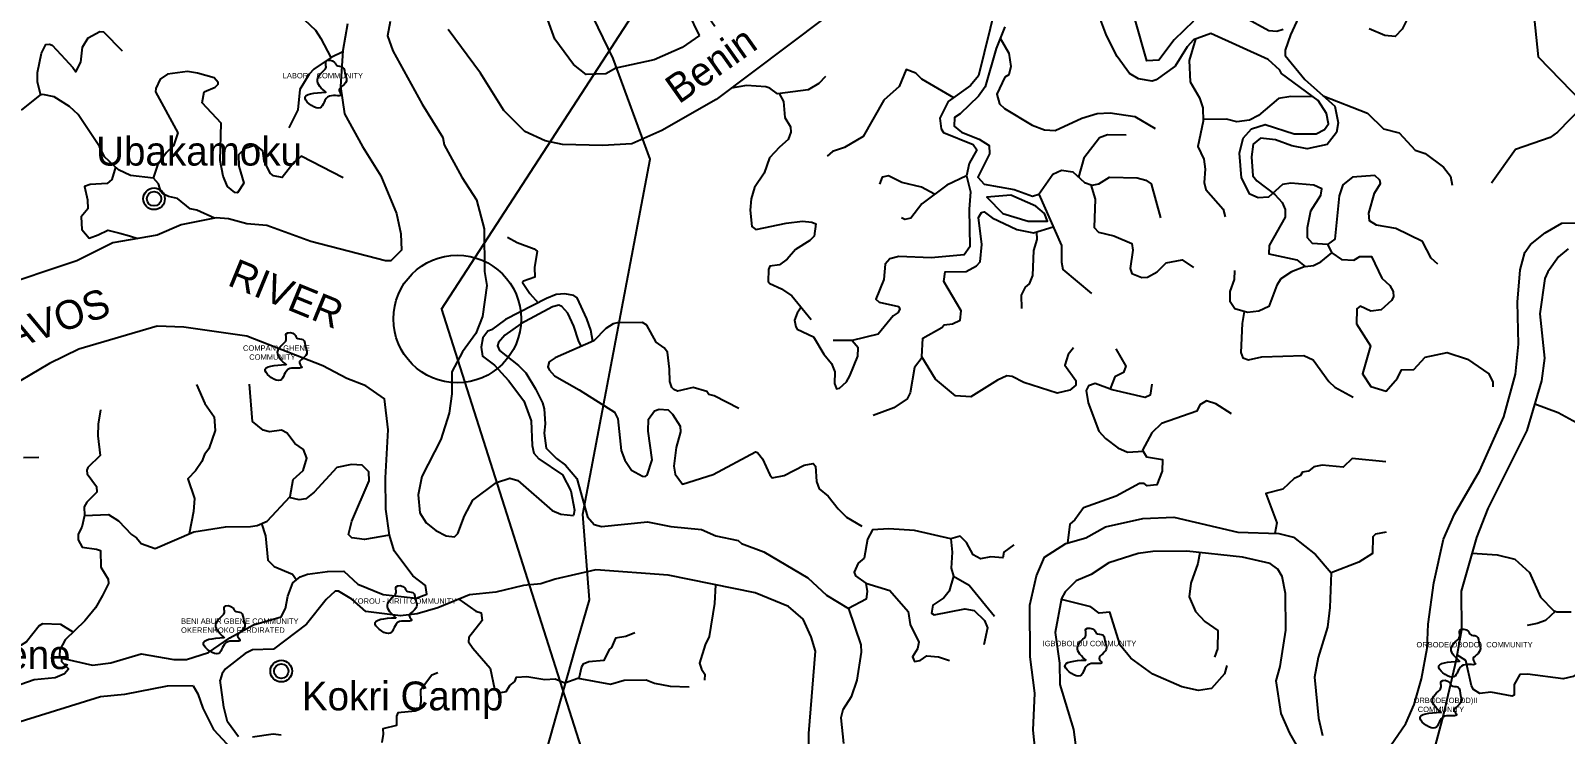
# Model space of a CAD drawing. Header units: metres. Extents: x 321186 to 621985, y 106829 to 204599.
# Drawn here: x 343347 to 353975, y 176173 to 181049 of the extents above; entities that cross this region are included whole.
import ezdxf
from ezdxf.enums import TextEntityAlignment as Align

# ---------------------------------------------------------------- set-up
doc = ezdxf.new("R2010")
doc.units = ezdxf.units.M
doc.header["$MEASUREMENT"] = 0
doc.layers.get('0').update_dxf_attribs({"linetype": 'CONTINUOUS'})
for name, color, linetype in [('11', 7, 'CONTINUOUS'), ('17', 7, 'CONTINUOUS'), ('18', 7, 'CONTINUOUS'), ('8', 7, 'CONTINUOUS'), ('RIG-LOC', 7, 'CONTINUOUS')]:
    doc.layers.add(name, color=color, linetype=linetype)
doc.styles.get("Standard").update_dxf_attribs({"font": 'txt', "height": 0.2})

# ---------------------------------------------------------------- blocks, each defined once
blk = doc.blocks.new('TOWN')
at = {"layer": '11', "color": 7, "linetype": 'Continuous'}
for radius in [75, 50]:
    blk.add_circle((0, 0), radius, dxfattribs=at)

msp = doc.modelspace()

# ---------------------------------------------------------------- linework, layer by layer
for points in [[(345396, 180618), (345332, 180710), (345360, 180757), (345392, 180797), (345392, 180837), (345452, 180829), (345464, 180809), (345507, 180797), (345527, 180737), (345535, 180710), (345507, 180666), (345483, 180634), (345499, 180606), (345416, 180595), (345351, 180513), (345247, 180578), (345388, 180622)], [(345121, 178731), (345057, 178822), (345085, 178870), (345117, 178909), (345117, 178949), (345177, 178941), (345188, 178921), (345232, 178909), (345252, 178850), (345260, 178822), (345232, 178778), (345208, 178747), (345224, 178719), (345141, 178707), (345076, 178626), (344971, 178691), (345113, 178735)], [(345881, 176977), (345818, 177069), (345846, 177116), (345878, 177156), (345878, 177196), (345937, 177188), (345949, 177168), (345993, 177156), (346013, 177097), (346021, 177069), (345993, 177025), (345969, 176993), (345985, 176966), (345901, 176954), (345837, 176873), (345732, 176937), (345874, 176981)], [(344692, 176839), (344629, 176930), (344656, 176977), (344688, 177017), (344688, 177057), (344748, 177049), (344760, 177029), (344803, 177017), (344823, 176958), (344831, 176930), (344803, 176886), (344780, 176854), (344795, 176827), (344712, 176815), (344648, 176734), (344543, 176798), (344684, 176843)], [(350659, 176684), (350596, 176775), (350623, 176822), (350655, 176862), (350655, 176902), (350715, 176894), (350727, 176874), (350771, 176862), (350790, 176803), (350798, 176775), (350771, 176731), (350747, 176699), (350763, 176672), (350679, 176660), (350615, 176579), (350510, 176643), (350651, 176688)], [(353248, 176676), (353185, 176767), (353213, 176814), (353244, 176854), (353244, 176894), (353304, 176886), (353316, 176866), (353360, 176854), (353380, 176795), (353387, 176767), (353360, 176723), (353336, 176691), (353352, 176664), (353268, 176652), (353204, 176571), (353099, 176635), (353240, 176679)], [(353119, 176322), (353055, 176413), (353083, 176461), (353115, 176501), (353115, 176540), (353174, 176532), (353186, 176512), (353230, 176501), (353250, 176441), (353258, 176413), (353230, 176370), (353206, 176338), (353222, 176310), (353139, 176298), (353074, 176217), (352969, 176282), (353111, 176326)]]:
    msp.add_spline(points, degree=3)
at = {"layer": '17', "color": 151, "linetype": 'Continuous'}
for points in [[(345837, 181113), (345818, 181013), (345855, 180908), (346057, 180540), (346200, 180309), (346211, 180257), (346332, 180033), (346434, 179876), (346487, 179676), (346490, 179380), (346507, 179283), (346476, 179068), (346430, 178951), (346337, 178824), (346264, 178684), (346264, 178532), (346246, 178399), (346188, 178217), (346055, 177960), (346031, 177832), (346041, 177707), (346085, 177639), (346153, 177586), (346224, 177549), (346282, 177542), (346305, 177565), (346351, 177688), (346409, 177795), (346572, 177917), (346665, 177949), (346721, 177933), (346958, 177725), (347019, 177699), (347106, 177689)], [(345837, 181113), (345818, 181013), (345855, 180908), (346057, 180540), (346200, 180309), (346211, 180257), (346332, 180033), (346434, 179876), (346487, 179676), (346490, 179380), (346507, 179283), (346476, 179068), (346430, 178951), (346337, 178824), (346264, 178684), (346264, 178532), (346246, 178399), (346188, 178217), (346055, 177960), (346031, 177832), (346041, 177707), (346085, 177639), (346153, 177586), (346224, 177549), (346282, 177542), (346305, 177565), (346351, 177688), (346409, 177795), (346572, 177917), (346665, 177949), (346721, 177933), (346958, 177725), (347019, 177699), (347106, 177689)], [(348840, 181134), (348095, 180572), (347717, 180357), (347511, 180265), (347306, 180253), (347029, 180261), (346909, 180285), (346768, 180349), (346623, 180496), (346461, 180755), (346238, 181058)], [(348840, 181134), (348095, 180572), (347717, 180357), (347511, 180265), (347306, 180253), (347029, 180261), (346909, 180285), (346768, 180349), (346623, 180496), (346461, 180755), (346238, 181058)], [(347979, 181015), (347858, 180932), (347664, 180846), (347399, 180789), (347331, 180749), (347194, 180744), (347107, 180814), (346977, 180991), (346918, 181150)], [(347979, 181015), (347858, 180932), (347664, 180846), (347399, 180789), (347331, 180749), (347194, 180744), (347107, 180814), (346977, 180991), (346918, 181150)], [(345540, 181097), (345509, 180912), (345493, 180662), (345521, 180473), (345644, 180246), (345772, 180042), (345881, 179783), (345910, 179642), (345916, 179527), (345842, 179454), (345803, 179453), (345286, 179588), (344982, 179698), (344843, 179710), (344716, 179744), (344631, 179752), (344390, 179703), (344222, 179632), (343916, 179579), (343666, 179455), (343084, 179261)], [(345540, 181097), (345509, 180912), (345493, 180662), (345521, 180473), (345644, 180246), (345772, 180042), (345881, 179783), (345910, 179642), (345916, 179527), (345842, 179454), (345803, 179453), (345286, 179588), (344982, 179698), (344843, 179710), (344716, 179744), (344631, 179752), (344390, 179703), (344222, 179632), (343916, 179579), (343666, 179455), (343084, 179261)], [(352765, 176094), (352870, 176248), (352929, 176379), (352980, 176557), (353018, 176770), (353026, 176936), (353065, 177223), (353132, 177526), (353208, 177699), (353383, 178001), (353549, 178372), (353631, 178668), (353651, 178877), (353645, 179167), (353663, 179392), (353695, 179511), (353735, 179568), (353835, 179648), (353950, 179715), (354225, 179720)], [(352765, 176094), (352870, 176248), (352929, 176379), (352980, 176557), (353018, 176770), (353026, 176936), (353065, 177223), (353132, 177526), (353208, 177699), (353383, 178001), (353549, 178372), (353631, 178668), (353651, 178877), (353645, 179167), (353663, 179392), (353695, 179511), (353735, 179568), (353835, 179648), (353950, 179715), (354225, 179720)], [(353994, 179536), (353929, 179482), (353853, 179378), (353834, 179331), (353799, 179087), (353830, 178780), (353810, 178622), (353709, 178279), (353439, 177737), (353360, 177536), (353253, 177164), (353256, 176898), (353216, 176680), (353132, 176312), (353063, 176051)], [(353994, 179536), (353929, 179482), (353853, 179378), (353834, 179331), (353799, 179087), (353830, 178780), (353810, 178622), (353709, 178279), (353439, 177737), (353360, 177536), (353253, 177164), (353256, 176898), (353216, 176680), (353132, 176312), (353063, 176051)], [(343091, 176457), (343371, 176552), (343516, 176566), (343582, 176594), (343609, 176628), (343562, 176676), (343562, 176701), (343774, 176653), (343902, 176668), (344111, 176730), (344338, 176691), (344426, 176691), (344579, 176741), (344725, 176842), (344891, 176932), (345082, 176988), (345112, 177044), (345128, 177130), (345163, 177223), (345213, 177265), (345263, 177283), (345402, 177302), (345516, 177303), (345612, 177214), (345789, 177141), (346016, 177116), (346090, 177144), (346082, 177204), (345994, 177272), (345863, 177444), (345831, 177552), (345806, 177733), (345805, 177951), (345822, 178284), (345798, 178498), (345667, 178588), (345536, 178639), (345371, 178727), (344843, 178933), (344408, 178994), (344222, 179001), (343680, 178841), (343478, 178743), (343142, 178545)], [(343091, 176457), (343371, 176552), (343516, 176566), (343582, 176594), (343609, 176628), (343562, 176676), (343562, 176701), (343774, 176653), (343902, 176668), (344111, 176730), (344338, 176691), (344426, 176691), (344579, 176741), (344725, 176842), (344891, 176932), (345082, 176988), (345112, 177044), (345128, 177130), (345163, 177223), (345213, 177265), (345263, 177283), (345402, 177302), (345516, 177303), (345612, 177214), (345789, 177141), (346016, 177116), (346090, 177144), (346082, 177204), (345994, 177272), (345863, 177444), (345831, 177552), (345806, 177733), (345805, 177951), (345822, 178284), (345798, 178498), (345667, 178588), (345536, 178639), (345371, 178727), (344843, 178933), (344408, 178994), (344222, 179001), (343680, 178841), (343478, 178743), (343142, 178545)], [(347203, 177681), (347250, 177627), (347299, 177613), (347618, 177645), (347781, 177614), (347992, 177593), (348093, 177548), (348246, 177515), (348270, 177496), (348425, 177438), (348728, 177258), (348858, 177137), (349010, 177046), (349095, 176794), (349099, 176743), (349069, 176548), (349029, 176434), (348972, 176342), (348957, 176288), (348977, 176109)], [(347203, 177681), (347250, 177627), (347299, 177613), (347618, 177645), (347781, 177614), (347992, 177593), (348093, 177548), (348246, 177515), (348270, 177496), (348425, 177438), (348728, 177258), (348858, 177137), (349010, 177046), (349095, 176794), (349099, 176743), (349069, 176548), (349029, 176434), (348972, 176342), (348957, 176288), (348977, 176109)], [(350369, 175447), (350289, 176202), (350302, 176458), (350268, 176710), (350266, 177068), (350313, 177272), (350368, 177400), (350516, 177495), (350654, 177535), (350791, 177610), (351050, 177669), (351263, 177678), (351708, 177574), (351990, 177564), (352092, 177539), (352244, 177419), (352353, 177293), (352345, 177052), (352329, 176915), (352264, 176705), (352239, 176570), (352266, 176284), (352293, 176166)], [(350369, 175447), (350289, 176202), (350302, 176458), (350268, 176710), (350266, 177068), (350313, 177272), (350368, 177400), (350516, 177495), (350654, 177535), (350791, 177610), (351050, 177669), (351263, 177678), (351708, 177574), (351990, 177564), (352092, 177539), (352244, 177419), (352353, 177293), (352345, 177052), (352329, 176915), (352264, 176705), (352239, 176570), (352266, 176284), (352293, 176166)], [(352179, 175987), (352067, 176180), (352008, 176318), (351972, 176543), (352000, 176644), (352039, 176895), (352038, 177148), (352013, 177266), (351983, 177317), (351932, 177356), (351739, 177400), (351355, 177442), (351119, 177440), (351017, 177427), (350813, 177362), (350691, 177280), (350587, 177237), (350512, 177161), (350487, 177115), (350441, 176878), (350471, 176665), (350474, 176519), (350569, 176206), (350617, 175834)], [(352179, 175987), (352067, 176180), (352008, 176318), (351972, 176543), (352000, 176644), (352039, 176895), (352038, 177148), (352013, 177266), (351983, 177317), (351932, 177356), (351739, 177400), (351355, 177442), (351119, 177440), (351017, 177427), (350813, 177362), (350691, 177280), (350587, 177237), (350512, 177161), (350487, 177115), (350441, 176878), (350471, 176665), (350474, 176519), (350569, 176206), (350617, 175834)], [(348736, 176058), (348737, 176179), (348783, 176750), (348753, 176849), (348696, 176972), (348594, 177059), (348364, 177153), (347762, 177276), (347261, 177312), (346980, 177249), (346879, 177215), (346760, 177204), (346568, 177159), (346386, 177140), (346166, 177050), (346023, 177009), (345908, 176994), (345668, 177025), (345572, 177110), (345478, 177164), (345456, 177166), (345392, 177107), (345256, 176936), (345029, 176762), (344882, 176758), (344833, 176733), (344697, 176628), (344672, 176594), (344658, 176548)], [(348736, 176058), (348737, 176179), (348783, 176750), (348753, 176849), (348696, 176972), (348594, 177059), (348364, 177153), (347762, 177276), (347261, 177312), (346980, 177249), (346879, 177215), (346760, 177204), (346568, 177159), (346386, 177140), (346166, 177050), (346023, 177009), (345908, 176994), (345668, 177025), (345572, 177110), (345478, 177164), (345456, 177166), (345392, 177107), (345256, 176936), (345029, 176762), (344882, 176758), (344833, 176733), (344697, 176628), (344672, 176594), (344658, 176548)], [(344472, 176509), (344292, 176507), (343997, 176449), (343830, 176434), (343275, 176259)], [(344472, 176509), (344292, 176507), (343997, 176449), (343830, 176434), (343275, 176259)]]:
    msp.add_lwpolyline(points, dxfattribs=at)
at = {"layer": '18', "color": 143, "linetype": 'Continuous'}
for points in [[(347979, 181015), (347903, 181172), (347875, 181172), (347806, 181312), (347895, 181355), (348084, 181080)], [(347979, 181015), (347903, 181172), (347875, 181172), (347806, 181312), (347895, 181355), (348084, 181080)], [(353013, 181365), (352974, 181248), (352872, 181115), (352846, 181060), (352797, 181008), (352725, 181015), (352617, 181062)], [(353013, 181365), (352974, 181248), (352872, 181115), (352846, 181060), (352797, 181008), (352725, 181015), (352617, 181062)], [(345134, 181239), (345154, 181184), (345244, 181124), (345320, 181053), (345357, 180995), (345425, 180862)], [(345134, 181239), (345154, 181184), (345244, 181124), (345320, 181053), (345357, 180995), (345425, 180862)], [(350030, 181223), (349911, 180736), (349856, 180669), (349702, 180557), (349643, 180442), (349653, 180369), (349668, 180344), (349875, 180261), (349900, 180223), (349846, 180129), (349827, 180042), (349856, 179931), (349846, 179813), (349850, 179552), (349811, 179495), (349584, 179474), (349360, 179485), (349297, 179468), (349265, 179431), (349255, 179325), (349201, 179188), (349222, 179167), (349356, 179138), (349366, 179121), (349355, 179095), (349320, 179072), (349215, 178945), (349037, 178901), (348905, 178902)], [(350030, 181223), (349911, 180736), (349856, 180669), (349702, 180557), (349643, 180442), (349653, 180369), (349668, 180344), (349875, 180261), (349900, 180223), (349846, 180129), (349827, 180042), (349856, 179931), (349846, 179813), (349850, 179552), (349811, 179495), (349584, 179474), (349360, 179485), (349297, 179468), (349265, 179431), (349255, 179325), (349201, 179188), (349222, 179167), (349356, 179138), (349366, 179121), (349355, 179095), (349320, 179072), (349215, 178945), (349037, 178901), (348905, 178902)], [(352167, 181225), (352071, 181021), (352034, 180914), (352035, 180876), (352171, 180711), (352380, 180526), (352403, 180410), (352390, 180344), (352326, 180261), (352187, 180229), (352081, 180250), (351968, 180292), (351864, 180304), (351814, 180263), (351801, 180175), (351812, 180043), (351838, 180009), (351964, 179914), (352013, 179858), (352036, 179809), (352036, 179757), (351924, 179561), (351922, 179502), (352115, 179462), (352174, 179414), (352078, 179378), (352005, 179329), (351977, 179286), (351921, 179137), (351852, 179105), (351773, 179096), (351686, 179122), (351654, 179171), (351654, 179241), (351685, 179324), (351686, 179388)], [(352167, 181225), (352071, 181021), (352034, 180914), (352035, 180876), (352171, 180711), (352380, 180526), (352403, 180410), (352390, 180344), (352326, 180261), (352187, 180229), (352081, 180250), (351968, 180292), (351864, 180304), (351814, 180263), (351801, 180175), (351812, 180043), (351838, 180009), (351964, 179914), (352013, 179858), (352036, 179809), (352036, 179757), (351924, 179561), (351922, 179502), (352115, 179462), (352174, 179414), (352078, 179378), (352005, 179329), (351977, 179286), (351921, 179137), (351852, 179105), (351773, 179096), (351686, 179122), (351654, 179171), (351654, 179241), (351685, 179324), (351686, 179388)], [(353784, 181308), (353759, 181136), (353788, 180868), (354094, 180551), (354097, 180526), (353922, 180346), (353871, 180309), (353631, 180226), (353463, 179992)], [(353784, 181308), (353759, 181136), (353788, 180868), (354094, 180551), (354097, 180526), (353922, 180346), (353871, 180309), (353631, 180226), (353463, 179992)], [(353093, 179432), (353047, 179472), (352985, 179587), (352801, 179678), (352668, 179700), (352620, 179730), (352614, 179785), (352654, 179924), (352696, 179990), (352691, 180014), (352656, 180045), (352502, 180033), (352435, 179980), (352408, 179905), (352380, 179603), (352328, 179567), (352224, 179574), (352190, 179614), (352190, 179685), (352213, 179800), (352283, 179910), (352288, 179953), (352234, 179979), (352074, 179992), (352017, 179982), (351920, 179896), (351847, 179890), (351790, 179916), (351733, 180028), (351719, 180200), (351745, 180304), (351802, 180369), (351897, 180398), (352098, 180333), (352250, 180334), (352308, 180365), (352335, 180403), (352322, 180476), (352263, 180564), (352009, 180752), (351997, 180776), (351918, 180849), (351521, 181029), (351401, 180986), (351357, 180937), (351272, 180802), (351142, 180708), (351114, 180699), (351019, 180716), (350957, 180752), (350872, 180870), (350797, 181015), (350748, 181145)], [(353093, 179432), (353047, 179472), (352985, 179587), (352801, 179678), (352668, 179700), (352620, 179730), (352614, 179785), (352654, 179924), (352696, 179990), (352691, 180014), (352656, 180045), (352502, 180033), (352435, 179980), (352408, 179905), (352380, 179603), (352328, 179567), (352224, 179574), (352190, 179614), (352190, 179685), (352213, 179800), (352283, 179910), (352288, 179953), (352234, 179979), (352074, 179992), (352017, 179982), (351920, 179896), (351847, 179890), (351790, 179916), (351733, 180028), (351719, 180200), (351745, 180304), (351802, 180369), (351897, 180398), (352098, 180333), (352250, 180334), (352308, 180365), (352335, 180403), (352322, 180476), (352263, 180564), (352009, 180752), (351997, 180776), (351918, 180849), (351521, 181029), (351401, 180986), (351357, 180937), (351272, 180802), (351142, 180708), (351114, 180699), (351019, 180716), (350957, 180752), (350872, 180870), (350797, 181015), (350748, 181145)], [(351399, 181114), (351267, 180985), (351159, 180845), (351078, 180840), (350996, 181123)], [(351399, 181114), (351267, 180985), (351159, 180845), (351078, 180840), (350996, 181123)], [(352021, 181056), (351977, 181043), (351922, 181048), (351753, 181140)], [(352021, 181056), (351977, 181043), (351922, 181048), (351753, 181140)], [(343416, 180603), (343395, 180691), (343395, 180760), (343422, 180893), (343451, 180953), (343476, 180955), (343496, 180948), (343586, 180851), (343612, 180823), (343638, 180793), (343660, 180763), (343695, 180830), (343705, 180935), (343744, 180999), (343826, 181044), (343852, 181041), (343981, 180908)], [(343416, 180603), (343395, 180691), (343395, 180760), (343422, 180893), (343451, 180953), (343476, 180955), (343496, 180948), (343586, 180851), (343612, 180823), (343638, 180793), (343660, 180763), (343695, 180830), (343705, 180935), (343744, 180999), (343826, 181044), (343852, 181041), (343981, 180908)], [(350093, 181076), (350034, 180926), (349958, 180660), (349912, 180596), (349784, 180473), (349744, 180448), (349742, 180387), (349793, 180346), (349916, 180297), (349984, 180252), (349988, 180196), (349906, 180034), (349951, 179985), (350158, 179948), (350285, 179902), (350329, 179915), (350427, 180054), (350485, 180082), (350564, 180070), (350645, 179996), (350698, 179978), (350744, 179987), (350818, 180034), (351009, 180029), (351070, 180013), (351106, 179987), (351172, 179751)], [(350093, 181076), (350034, 180926), (349958, 180660), (349912, 180596), (349784, 180473), (349744, 180448), (349742, 180387), (349793, 180346), (349916, 180297), (349984, 180252), (349988, 180196), (349906, 180034), (349951, 179985), (350158, 179948), (350285, 179902), (350329, 179915), (350427, 180054), (350485, 180082), (350564, 180070), (350645, 179996), (350698, 179978), (350744, 179987), (350818, 180034), (351009, 180029), (351070, 180013), (351106, 179987), (351172, 179751)], [(345509, 180903), (345428, 180864), (345308, 180781), (345276, 180747), (345211, 180641), (345197, 180500), (345135, 180375)], [(345509, 180903), (345428, 180864), (345308, 180781), (345276, 180747), (345211, 180641), (345197, 180500), (345135, 180375)], [(350062, 180997), (350121, 180894), (350136, 180800), (350120, 180743), (350093, 180726), (350039, 180608), (350056, 180542), (350090, 180509), (350283, 180395), (350367, 180362), (350442, 180358), (350626, 180443), (350733, 180476), (350823, 180480), (350994, 180454), (351135, 180372)], [(350062, 180997), (350121, 180894), (350136, 180800), (350120, 180743), (350093, 180726), (350039, 180608), (350056, 180542), (350090, 180509), (350283, 180395), (350367, 180362), (350442, 180358), (350626, 180443), (350733, 180476), (350823, 180480), (350994, 180454), (351135, 180372)], [(351414, 180990), (351370, 180843), (351376, 180695), (351442, 180583), (351465, 180515), (351467, 180422), (351431, 180246), (351472, 180159), (351481, 180088), (351474, 179997), (351486, 179949), (351606, 179813), (351620, 179759)], [(351414, 180990), (351370, 180843), (351376, 180695), (351442, 180583), (351465, 180515), (351467, 180422), (351431, 180246), (351472, 180159), (351481, 180088), (351474, 179997), (351486, 179949), (351606, 179813), (351620, 179759)], [(345512, 180029), (345219, 180180), (345172, 180137), (345089, 180031), (345028, 180042), (345006, 180061), (344963, 180148), (344955, 180217), (344905, 180256), (344832, 180232), (344786, 180188), (344789, 180109), (344823, 179991), (344778, 179926), (344761, 179927), (344710, 179969), (344680, 180040), (344659, 180149), (344666, 180408), (344534, 180548), (344548, 180625), (344625, 180658), (344646, 180678), (344646, 180689), (344618, 180722), (344501, 180755), (344432, 180765), (344294, 180747), (344244, 180713), (344213, 180648), (344210, 180625), (344365, 180340), (344335, 180251), (344288, 180204), (344224, 180117), (344195, 180026)], [(345512, 180029), (345219, 180180), (345172, 180137), (345089, 180031), (345028, 180042), (345006, 180061), (344963, 180148), (344955, 180217), (344905, 180256), (344832, 180232), (344786, 180188), (344789, 180109), (344823, 179991), (344778, 179926), (344761, 179927), (344710, 179969), (344680, 180040), (344659, 180149), (344666, 180408), (344534, 180548), (344548, 180625), (344625, 180658), (344646, 180678), (344646, 180689), (344618, 180722), (344501, 180755), (344432, 180765), (344294, 180747), (344244, 180713), (344213, 180648), (344210, 180625), (344365, 180340), (344335, 180251), (344288, 180204), (344224, 180117), (344195, 180026)], [(348851, 180732), (348806, 180682), (348732, 180639), (348518, 180612), (348466, 180651), (348439, 180659), (348305, 180668), (348199, 180651)], [(348851, 180732), (348806, 180682), (348732, 180639), (348518, 180612), (348466, 180651), (348439, 180659), (348305, 180668), (348199, 180651)], [(349740, 180584), (349518, 180713), (349476, 180754), (349411, 180779), (349362, 180663), (349256, 180567), (349113, 180315), (348982, 180240), (348901, 180212), (348863, 180179)], [(349740, 180584), (349518, 180713), (349476, 180754), (349411, 180779), (349362, 180663), (349256, 180567), (349113, 180315), (348982, 180240), (348901, 180212), (348863, 180179)], [(344619, 179750), (344498, 179806), (344451, 179814), (344364, 179887), (344301, 179899), (344261, 179919), (344248, 179934), (344231, 179987), (344198, 180026), (344038, 180045), (343954, 180084), (343859, 180175), (343824, 180246), (343675, 180468), (343615, 180524), (343510, 180591), (343432, 180607), (343410, 180601), (343280, 180499)], [(344619, 179750), (344498, 179806), (344451, 179814), (344364, 179887), (344301, 179899), (344261, 179919), (344248, 179934), (344231, 179987), (344198, 180026), (344038, 180045), (343954, 180084), (343859, 180175), (343824, 180246), (343675, 180468), (343615, 180524), (343510, 180591), (343432, 180607), (343410, 180601), (343280, 180499)], [(348531, 180614), (348561, 180559), (348569, 180448), (348610, 180383), (348612, 180346), (348593, 180295), (348532, 180242), (348463, 180167), (348427, 180061), (348360, 179963), (348337, 179884), (348329, 179805), (348342, 179693), (348370, 179671), (348580, 179716), (348691, 179728), (348756, 179722), (348784, 179711), (348774, 179626), (348743, 179596), (348643, 179532), (348585, 179466), (348532, 179427), (348465, 179416), (348456, 179393), (348455, 179311), (348465, 179297), (348546, 179260), (348619, 179212), (348752, 179047)], [(348531, 180614), (348561, 180559), (348569, 180448), (348610, 180383), (348612, 180346), (348593, 180295), (348532, 180242), (348463, 180167), (348427, 180061), (348360, 179963), (348337, 179884), (348329, 179805), (348342, 179693), (348370, 179671), (348580, 179716), (348691, 179728), (348756, 179722), (348784, 179711), (348774, 179626), (348743, 179596), (348643, 179532), (348585, 179466), (348532, 179427), (348465, 179416), (348456, 179393), (348455, 179311), (348465, 179297), (348546, 179260), (348619, 179212), (348752, 179047)], [(352226, 180591), (352074, 180593), (351989, 180579), (351850, 180461), (351788, 180429), (351700, 180417), (351629, 180436), (351467, 180433)], [(352226, 180591), (352074, 180593), (351989, 180579), (351850, 180461), (351788, 180429), (351700, 180417), (351629, 180436), (351467, 180433)], [(352299, 180598), (352606, 180477), (352716, 180368), (352824, 180342), (352935, 180221), (353005, 180197), (353132, 180104), (353181, 180040), (353192, 179978)], [(352299, 180598), (352606, 180477), (352716, 180368), (352824, 180342), (352935, 180221), (353005, 180197), (353132, 180104), (353181, 180040), (353192, 179978)], [(350934, 180325), (350804, 180328), (350748, 180306), (350641, 180165), (350604, 180033)], [(350934, 180325), (350804, 180328), (350748, 180306), (350641, 180165), (350604, 180033)], [(343933, 180104), (343908, 180017), (343876, 179990), (343759, 179982), (343719, 179969), (343740, 179876), (343743, 179815), (343696, 179758), (343701, 179670), (343751, 179611), (343813, 179634), (343880, 179667), (343965, 179645), (344032, 179627), (344089, 179609)], [(343933, 180104), (343908, 180017), (343876, 179990), (343759, 179982), (343719, 179969), (343740, 179876), (343743, 179815), (343696, 179758), (343701, 179670), (343751, 179611), (343813, 179634), (343880, 179667), (343965, 179645), (344032, 179627), (344089, 179609)], [(349606, 179915), (349516, 179964), (349381, 179996), (349288, 180042), (349244, 180033), (349226, 179985)], [(349606, 179915), (349516, 179964), (349381, 179996), (349288, 180042), (349244, 180033), (349226, 179985)], [(349827, 180042), (349691, 179979), (349519, 179848), (349443, 179749), (349400, 179740), (349377, 179752)], [(349827, 180042), (349691, 179979), (349519, 179848), (349443, 179749), (349400, 179740), (349377, 179752)], [(350690, 179981), (350718, 179882), (350713, 179686), (350742, 179652), (350848, 179628), (350974, 179573), (350981, 179528), (350962, 179401), (350972, 179366), (351042, 179339), (351082, 179341), (351148, 179378), (351211, 179439), (351322, 179462), (351400, 179407)], [(350690, 179981), (350718, 179882), (350713, 179686), (350742, 179652), (350848, 179628), (350974, 179573), (350981, 179528), (350962, 179401), (350972, 179366), (351042, 179339), (351082, 179341), (351148, 179378), (351211, 179439), (351322, 179462), (351400, 179407)], [(350255, 179729), (350390, 179728), (350368, 179781), (350307, 179833), (350136, 179909), (349969, 179894), (350080, 179782), (350255, 179729)], [(350255, 179729), (350390, 179728), (350368, 179781), (350307, 179833), (350136, 179909), (349969, 179894), (350080, 179782), (350255, 179729)], [(350329, 179915), (350485, 179561), (350485, 179444), (350496, 179393), (350694, 179228)], [(350329, 179915), (350485, 179561), (350485, 179444), (350496, 179393), (350694, 179228)], [(350569, 178852), (350533, 178805), (350508, 178732), (350585, 178624), (350586, 178593), (350543, 178557), (350457, 178537), (350224, 178612), (350144, 178653), (350107, 178657), (350042, 178628), (349858, 178512), (349751, 178518), (349614, 178633), (349519, 178788), (349526, 178919), (349658, 178992), (349674, 179011), (349730, 179017), (349785, 179043), (349792, 179108), (349670, 179310), (349681, 179377), (349825, 179381), (349898, 179419), (349923, 179447), (349933, 179568), (349912, 179754), (349932, 179788), (349950, 179793), (350005, 179752), (350177, 179670), (350292, 179648), (350428, 179690)], [(350569, 178852), (350533, 178805), (350508, 178732), (350585, 178624), (350586, 178593), (350543, 178557), (350457, 178537), (350224, 178612), (350144, 178653), (350107, 178657), (350042, 178628), (349858, 178512), (349751, 178518), (349614, 178633), (349519, 178788), (349526, 178919), (349658, 178992), (349674, 179011), (349730, 179017), (349785, 179043), (349792, 179108), (349670, 179310), (349681, 179377), (349825, 179381), (349898, 179419), (349923, 179447), (349933, 179568), (349912, 179754), (349932, 179788), (349950, 179793), (350005, 179752), (350177, 179670), (350292, 179648), (350428, 179690)], [(350312, 179654), (350315, 179602), (350291, 179525), (350286, 179352), (350263, 179295), (350234, 179271), (350207, 179216), (350208, 179124)], [(350312, 179654), (350315, 179602), (350291, 179525), (350286, 179352), (350263, 179295), (350234, 179271), (350207, 179216), (350208, 179124)], [(346650, 179618), (346715, 179580), (346833, 179537), (346854, 179520), (346836, 179407), (346839, 179341), (346760, 179314), (346753, 179305), (346804, 179227), (346861, 179164)], [(346650, 179618), (346715, 179580), (346833, 179537), (346854, 179520), (346836, 179407), (346839, 179341), (346760, 179314), (346753, 179305), (346804, 179227), (346861, 179164)], [(352328, 179567), (352358, 179509), (352425, 179464), (352510, 179459), (352553, 179483), (352634, 179483), (352705, 179333), (352759, 179284), (352782, 179242), (352786, 179205), (352772, 179178), (352700, 179115), (352628, 179106), (352555, 179140), (352532, 179122), (352529, 179017), (352625, 178865), (352570, 178671), (352628, 178583), (352735, 178550), (352812, 178641), (352841, 178698), (352927, 178701), (353005, 178786), (353158, 178818), (353297, 178773), (353445, 178670), (353474, 178614), (353474, 178582)], [(352328, 179567), (352358, 179509), (352425, 179464), (352510, 179459), (352553, 179483), (352634, 179483), (352705, 179333), (352759, 179284), (352782, 179242), (352786, 179205), (352772, 179178), (352700, 179115), (352628, 179106), (352555, 179140), (352532, 179122), (352529, 179017), (352625, 178865), (352570, 178671), (352628, 178583), (352735, 178550), (352812, 178641), (352841, 178698), (352927, 178701), (353005, 178786), (353158, 178818), (353297, 178773), (353445, 178670), (353474, 178614), (353474, 178582)], [(352174, 179414), (352232, 179421), (352282, 179446), (352358, 179509)], [(352174, 179414), (352232, 179421), (352282, 179446), (352358, 179509)], [(347240, 178894), (347226, 178973), (347199, 179053), (347131, 179198), (347109, 179214), (347046, 179226), (346986, 179221), (346918, 179194), (346636, 179048), (346539, 178977), (346512, 178966), (346479, 178920), (346466, 178855), (346477, 178793), (346560, 178732), (346657, 178625), (346762, 178483), (346814, 178345), (346821, 178175), (346832, 178121), (346867, 178083), (347029, 177972), (347087, 177860), (347112, 177726), (347106, 177689)], [(347240, 178894), (347226, 178973), (347199, 179053), (347131, 179198), (347109, 179214), (347046, 179226), (346986, 179221), (346918, 179194), (346636, 179048), (346539, 178977), (346512, 178966), (346479, 178920), (346466, 178855), (346477, 178793), (346560, 178732), (346657, 178625), (346762, 178483), (346814, 178345), (346821, 178175), (346832, 178121), (346867, 178083), (347029, 177972), (347087, 177860), (347112, 177726), (347106, 177689)], [(347160, 178863), (347140, 178902), (347109, 179001), (347066, 179092), (347025, 179137), (347004, 179147), (346961, 179135), (346741, 179018), (346631, 178940), (346587, 178887), (346579, 178865), (346593, 178832), (346726, 178728), (346776, 178679), (346844, 178567), (346892, 178469), (346903, 178428), (346909, 178325), (346903, 178261), (346917, 178155), (346989, 178085), (347051, 178039), (347130, 177945), (347203, 177681)], [(347160, 178863), (347140, 178902), (347109, 179001), (347066, 179092), (347025, 179137), (347004, 179147), (346961, 179135), (346741, 179018), (346631, 178940), (346587, 178887), (346579, 178865), (346593, 178832), (346726, 178728), (346776, 178679), (346844, 178567), (346892, 178469), (346903, 178428), (346909, 178325), (346903, 178261), (346917, 178155), (346989, 178085), (347051, 178039), (347130, 177945), (347203, 177681)], [(348684, 179132), (348655, 179092), (348637, 179044), (348645, 178996), (348656, 178980), (348768, 178927), (348839, 178807), (348893, 178742), (348917, 178684), (348914, 178604), (348928, 178567), (348949, 178572), (348997, 178616), (349021, 178658), (349075, 178793), (349078, 178852), (349037, 178900)], [(348684, 179132), (348655, 179092), (348637, 179044), (348645, 178996), (348656, 178980), (348768, 178927), (348839, 178807), (348893, 178742), (348917, 178684), (348914, 178604), (348928, 178567), (348949, 178572), (348997, 178616), (349021, 178658), (349075, 178793), (349078, 178852), (349037, 178900)], [(351752, 179102), (351736, 179019), (351729, 178819), (351741, 178781), (351781, 178768), (351874, 178788), (352165, 178799), (352228, 178768), (352338, 178617), (352379, 178579), (352507, 178509)], [(351752, 179102), (351736, 179019), (351729, 178819), (351741, 178781), (351781, 178768), (351874, 178788), (352165, 178799), (352228, 178768), (352338, 178617), (352379, 178579), (352507, 178509)], [(348252, 178431), (348081, 178519), (348044, 178528), (348030, 178548), (347935, 178577), (347827, 178551), (347800, 178562), (347787, 178577), (347774, 178619), (347772, 178704), (347757, 178820), (347733, 178852), (347678, 178891), (347614, 179008), (347584, 179027), (347408, 179025), (347380, 179017), (347331, 178985), (347248, 178900), (346979, 178781), (346938, 178755), (346928, 178720), (346937, 178698), (346975, 178658), (347146, 178560), (347389, 178406), (347414, 178359), (347437, 178140), (347461, 178073), (347508, 178004), (347583, 177962), (347603, 177959), (347617, 177969), (347652, 178074), (347623, 178273), (347625, 178356), (347668, 178415), (347699, 178426), (347761, 178422), (347792, 178392), (347845, 178308), (347847, 178268), (347816, 178161), (347800, 178031), (347810, 177976), (347860, 177907), (348074, 177973), (348367, 178131), (348381, 178127), (348414, 178082), (348465, 177970), (348483, 177950), (348566, 177966), (348703, 178037), (348767, 178050), (348783, 178031), (348790, 177924), (348807, 177875), (348871, 177823), (348939, 177735), (348997, 177678), (349102, 177615)], [(348252, 178431), (348081, 178519), (348044, 178528), (348030, 178548), (347935, 178577), (347827, 178551), (347800, 178562), (347787, 178577), (347774, 178619), (347772, 178704), (347757, 178820), (347733, 178852), (347678, 178891), (347614, 179008), (347584, 179027), (347408, 179025), (347380, 179017), (347331, 178985), (347248, 178900), (346979, 178781), (346938, 178755), (346928, 178720), (346937, 178698), (346975, 178658), (347146, 178560), (347389, 178406), (347414, 178359), (347437, 178140), (347461, 178073), (347508, 178004), (347583, 177962), (347603, 177959), (347617, 177969), (347652, 178074), (347623, 178273), (347625, 178356), (347668, 178415), (347699, 178426), (347761, 178422), (347792, 178392), (347845, 178308), (347847, 178268), (347816, 178161), (347800, 178031), (347810, 177976), (347860, 177907), (348074, 177973), (348367, 178131), (348381, 178127), (348414, 178082), (348465, 177970), (348483, 177950), (348566, 177966), (348703, 178037), (348767, 178050), (348783, 178031), (348790, 177924), (348807, 177875), (348871, 177823), (348939, 177735), (348997, 177678), (349102, 177615)], [(349521, 178784), (349467, 178714), (349437, 178540), (349417, 178498), (349324, 178436), (349182, 178382)], [(349521, 178784), (349467, 178714), (349437, 178540), (349417, 178498), (349324, 178436), (349182, 178382)], [(350863, 178845), (350931, 178725), (350916, 178681), (350855, 178651), (350822, 178566)], [(350863, 178845), (350931, 178725), (350916, 178681), (350855, 178651), (350822, 178566)], [(343719, 177690), (343885, 177696), (343955, 177652), (344046, 177557), (344079, 177535), (344111, 177495), (344208, 177460), (344476, 177577), (344695, 177610), (344869, 177612), (344916, 177621), (344984, 177650), (345143, 177822), (345164, 177939), (345234, 178001), (345259, 178087), (345237, 178147), (345176, 178188), (345123, 178260), (345083, 178280), (345000, 178270), (344957, 178281), (344884, 178340), (344862, 178600)], [(343719, 177690), (343885, 177696), (343955, 177652), (344046, 177557), (344079, 177535), (344111, 177495), (344208, 177460), (344476, 177577), (344695, 177610), (344869, 177612), (344916, 177621), (344984, 177650), (345143, 177822), (345164, 177939), (345234, 178001), (345259, 178087), (345237, 178147), (345176, 178188), (345123, 178260), (345083, 178280), (345000, 178270), (344957, 178281), (344884, 178340), (344862, 178600)], [(344495, 178597), (344552, 178465), (344618, 178372), (344625, 178278), (344580, 178151), (344551, 178113), (344532, 178064), (344489, 178000), (344435, 177944), (344481, 177807), (344474, 177716), (344444, 177563)], [(344495, 178597), (344552, 178465), (344618, 178372), (344625, 178278), (344580, 178151), (344551, 178113), (344532, 178064), (344489, 178000), (344435, 177944), (344481, 177807), (344474, 177716), (344444, 177563)], [(351111, 178599), (351100, 178523), (351065, 178508), (350836, 178560), (350720, 178605), (350673, 178588), (350656, 178556), (350671, 178469), (350745, 178274), (350790, 178223), (350875, 178158), (350944, 178129), (351053, 178134)], [(351111, 178599), (351100, 178523), (351065, 178508), (350836, 178560), (350720, 178605), (350673, 178588), (350656, 178556), (350671, 178469), (350745, 178274), (350790, 178223), (350875, 178158), (350944, 178129), (351053, 178134)], [(351663, 178394), (351555, 178464), (351490, 178484), (351443, 178457), (351423, 178413), (351178, 178327), (351112, 178263), (351048, 178142), (351075, 178095), (351185, 178077), (351183, 177996), (351145, 177902), (351080, 177896), (351058, 177912), (351027, 177911), (350864, 177824), (350638, 177742), (350579, 177659), (350544, 177630), (350528, 177498)], [(351663, 178394), (351555, 178464), (351490, 178484), (351443, 178457), (351423, 178413), (351178, 178327), (351112, 178263), (351048, 178142), (351075, 178095), (351185, 178077), (351183, 177996), (351145, 177902), (351080, 177896), (351058, 177912), (351027, 177911), (350864, 177824), (350638, 177742), (350579, 177659), (350544, 177630), (350528, 177498)], [(353763, 178462), (353925, 178404), (354077, 178320), (354113, 178315)], [(353763, 178462), (353925, 178404), (354077, 178320), (354113, 178315)], [(343831, 178422), (343815, 178323), (343812, 178242), (343827, 178105), (343743, 178021), (343736, 178003), (343739, 177978), (343803, 177890), (343805, 177850), (343735, 177781), (343718, 177750), (343719, 177690), (343700, 177608), (343676, 177559), (343676, 177521), (343704, 177471), (343802, 177457), (343831, 177446), (343832, 177331), (343884, 177249), (343885, 177219), (343845, 177134), (343795, 177050), (343721, 176959), (343586, 176828), (343549, 176758), (343547, 176720), (343562, 176701)], [(343831, 178422), (343815, 178323), (343812, 178242), (343827, 178105), (343743, 178021), (343736, 178003), (343739, 177978), (343803, 177890), (343805, 177850), (343735, 177781), (343718, 177750), (343719, 177690), (343700, 177608), (343676, 177559), (343676, 177521), (343704, 177471), (343802, 177457), (343831, 177446), (343832, 177331), (343884, 177249), (343885, 177219), (343845, 177134), (343795, 177050), (343721, 176959), (343586, 176828), (343549, 176758), (343547, 176720), (343562, 176701)], [(343403, 178091), (343297, 178088)], [(343403, 178091), (343297, 178088)], [(345831, 177552), (345658, 177523), (345571, 177535), (345548, 177557), (345570, 177651), (345690, 177929), (345688, 177992), (345642, 178039), (345568, 178043), (345467, 178021), (345309, 177850), (345253, 177804), (345206, 177799), (345136, 177814)], [(345831, 177552), (345658, 177523), (345571, 177535), (345548, 177557), (345570, 177651), (345690, 177929), (345688, 177992), (345642, 178039), (345568, 178043), (345467, 178021), (345309, 177850), (345253, 177804), (345206, 177799), (345136, 177814)], [(352731, 178061), (352499, 178084), (352437, 178025), (352291, 178038), (352233, 178026), (352196, 177997), (352155, 177989), (352139, 177964), (352098, 177946), (352018, 177872), (351902, 177841), (351977, 177639), (351963, 177565)], [(352731, 178061), (352499, 178084), (352437, 178025), (352291, 178038), (352233, 178026), (352196, 177997), (352155, 177989), (352139, 177964), (352098, 177946), (352018, 177872), (351902, 177841), (351977, 177639), (351963, 177565)], [(344946, 177634), (344972, 177549), (344988, 177380), (345034, 177337), (345159, 177283), (345187, 177243)], [(344946, 177634), (344972, 177549), (344988, 177380), (345034, 177337), (345159, 177283), (345187, 177243)], [(350155, 177485), (350087, 177435), (350080, 177396), (349997, 177402), (349925, 177388), (349873, 177417), (349829, 177503), (349783, 177546), (349719, 177527), (349467, 177586), (349290, 177597), (349178, 177589), (349142, 177525), (349119, 177393), (349078, 177359), (349050, 177297), (349059, 177272), (349131, 177220), (349141, 177163), (349134, 177109), (349010, 177046)], [(350155, 177485), (350087, 177435), (350080, 177396), (349997, 177402), (349925, 177388), (349873, 177417), (349829, 177503), (349783, 177546), (349719, 177527), (349467, 177586), (349290, 177597), (349178, 177589), (349142, 177525), (349119, 177393), (349078, 177359), (349050, 177297), (349059, 177272), (349131, 177220), (349141, 177163), (349134, 177109), (349010, 177046)], [(349719, 177527), (349729, 177435), (349722, 177324), (349739, 177268), (349846, 177206), (350022, 176991)], [(349719, 177527), (349729, 177435), (349722, 177324), (349739, 177268), (349846, 177206), (350022, 176991)], [(352735, 177575), (352660, 177559), (352642, 177542), (352639, 177425), (352545, 177366), (352353, 177293)], [(352735, 177575), (352660, 177559), (352642, 177542), (352639, 177425), (352545, 177366), (352353, 177293)], [(351443, 177432), (351429, 177356), (351382, 177220), (351371, 177125), (351413, 177023), (351479, 176955), (351568, 176892), (351567, 176766), (351545, 176707)], [(351443, 177432), (351429, 177356), (351382, 177220), (351371, 177125), (351413, 177023), (351479, 176955), (351568, 176892), (351567, 176766), (351545, 176707)], [(353329, 177428), (353503, 177417), (353626, 177386), (353728, 177295), (353803, 177123), (353894, 177031), (353917, 177022), (354015, 177022)], [(353329, 177428), (353503, 177417), (353626, 177386), (353728, 177295), (353803, 177123), (353894, 177031), (353917, 177022), (354015, 177022)], [(348090, 177209), (348082, 177079), (348046, 176850), (348019, 176794), (347979, 176665), (347993, 176624), (348016, 176591), (348014, 176549)], [(348090, 177209), (348082, 177079), (348046, 176850), (348019, 176794), (347979, 176665), (347993, 176624), (348016, 176591), (348014, 176549)], [(349131, 177220), (349297, 177170), (349425, 177023), (349438, 176934), (349497, 176811), (349488, 176766), (349454, 176709), (349468, 176678), (349508, 176685), (349553, 176717), (349633, 176711), (349711, 176684)], [(349131, 177220), (349297, 177170), (349425, 177023), (349438, 176934), (349497, 176811), (349488, 176766), (349454, 176709), (349468, 176678), (349508, 176685), (349553, 176717), (349633, 176711), (349711, 176684)], [(349739, 177268), (349707, 177164), (349671, 177120), (349594, 177068), (349585, 177012), (349603, 177002), (349816, 177042), (349881, 177031), (349952, 176961), (349974, 176911), (349947, 176793)], [(349739, 177268), (349707, 177164), (349671, 177120), (349594, 177068), (349585, 177012), (349603, 177002), (349816, 177042), (349881, 177031), (349952, 176961), (349974, 176911), (349947, 176793)], [(346312, 177110), (346430, 177027), (346466, 177014), (346474, 176961), (346381, 176845), (346380, 176813), (346408, 176769), (346529, 176632), (346559, 176489), (346577, 176471), (346603, 176464), (346640, 176470), (346666, 176511), (346699, 176540), (346712, 176569), (346783, 176573), (346908, 176552), (346978, 176557), (347047, 176529), (347136, 176562), (347362, 176521), (347457, 176548), (347609, 176550), (347666, 176528), (347776, 176506), (347907, 176501)], [(346312, 177110), (346430, 177027), (346466, 177014), (346474, 176961), (346381, 176845), (346380, 176813), (346408, 176769), (346529, 176632), (346559, 176489), (346577, 176471), (346603, 176464), (346640, 176470), (346666, 176511), (346699, 176540), (346712, 176569), (346783, 176573), (346908, 176552), (346978, 176557), (347047, 176529), (347136, 176562), (347362, 176521), (347457, 176548), (347609, 176550), (347666, 176528), (347776, 176506), (347907, 176501)], [(351631, 176649), (351614, 176593), (351525, 176491), (351434, 176476), (351319, 176503), (351118, 176589), (350966, 176701), (350893, 176792), (350820, 177019), (350747, 177012), (350690, 177056), (350485, 177107)], [(351631, 176649), (351614, 176593), (351525, 176491), (351434, 176476), (351319, 176503), (351118, 176589), (350966, 176701), (350893, 176792), (350820, 177019), (350747, 177012), (350690, 177056), (350485, 177107)], [(343640, 176881), (343555, 176934), (343429, 176938), (343405, 176925), (343318, 176813), (343280, 176791), (343221, 176782), (343155, 176791), (343125, 176809), (343082, 176904), (343064, 177035), (343054, 177043), (343025, 177043)], [(343640, 176881), (343555, 176934), (343429, 176938), (343405, 176925), (343318, 176813), (343280, 176791), (343221, 176782), (343155, 176791), (343125, 176809), (343082, 176904), (343064, 177035), (343054, 177043), (343025, 177043)], [(353908, 177026), (353837, 176962), (353780, 176941), (353710, 176927)], [(353908, 177026), (353837, 176962), (353780, 176941), (353710, 176927)], [(347530, 176877), (347469, 176852), (347397, 176839), (347370, 176774), (347354, 176761), (347316, 176684), (347213, 176675), (347172, 176659), (347161, 176640), (347142, 176561)], [(347530, 176877), (347469, 176852), (347397, 176839), (347370, 176774), (347354, 176761), (347316, 176684), (347213, 176675), (347172, 176659), (347161, 176640), (347142, 176561)], [(354719, 176761), (354645, 176799), (354555, 176827), (354357, 176815), (354312, 176783), (354232, 176772), (354180, 176744), (354059, 176594), (354030, 176573), (353961, 176557), (353714, 176591), (353660, 176587), (353622, 176519), (353620, 176445), (353608, 176437), (353460, 176465), (353384, 176456), (353339, 176483), (353325, 176510), (353286, 176685), (353224, 176724)], [(354719, 176761), (354645, 176799), (354555, 176827), (354357, 176815), (354312, 176783), (354232, 176772), (354180, 176744), (354059, 176594), (354030, 176573), (353961, 176557), (353714, 176591), (353660, 176587), (353622, 176519), (353620, 176445), (353608, 176437), (353460, 176465), (353384, 176456), (353339, 176483), (353325, 176510), (353286, 176685), (353224, 176724)], [(344785, 176156), (344709, 176260), (344684, 176362), (344658, 176548)], [(344785, 176156), (344709, 176260), (344684, 176362), (344658, 176548)], [(346167, 176600), (346126, 176584), (346047, 176478), (346048, 176399), (346040, 176346), (346009, 176334), (345889, 176321), (345881, 176298), (345880, 176235), (345786, 176212), (345789, 176174), (345779, 176116)], [(346167, 176600), (346126, 176584), (346047, 176478), (346048, 176399), (346040, 176346), (346009, 176334), (345889, 176321), (345881, 176298), (345880, 176235), (345786, 176212), (345789, 176174), (345779, 176116)], [(344472, 176509), (344505, 176453), (344539, 176355), (344614, 176207), (344735, 176076)], [(344472, 176509), (344505, 176453), (344539, 176355), (344614, 176207), (344735, 176076)], [(345081, 176168), (345025, 176175), (344883, 176153)], [(345081, 176168), (345025, 176175), (344883, 176153)]]:
    msp.add_lwpolyline(points, dxfattribs=at)
at = {"layer": '8', "color": 1, "linetype": 'Continuous'}
msp.add_lwpolyline([(345669, 169248), (345650, 169304), (345115, 171712), (345015, 172049), (346548, 174291), (346491, 174543), (347117, 176763), (347218, 177105), (347171, 177698), (347638, 180159), (347380, 180855), (346962, 181721), (346534, 182411), (346481, 183136), (346274, 183467)], dxfattribs=at)
msp.add_lwpolyline([(345669, 169248), (345650, 169304), (345115, 171712), (345015, 172049), (346548, 174291), (346491, 174543), (347117, 176763), (347218, 177105), (347171, 177698), (347638, 180159), (347380, 180855), (346962, 181721), (346534, 182411), (346481, 183136), (346274, 183467)], dxfattribs=at)
at = {"layer": 'RIG-LOC', "color": 3}
for q in [(351406, 187155), (349649, 168257)]:
    msp.add_line((346192, 179118), q, dxfattribs=at)
at = {"layer": 'RIG-LOC'}
msp.add_circle((346301, 179051), 442, dxfattribs=at)

# ---------------------------------------------------------------- block references
at = {"layer": '11', "color": 7, "linetype": 'Continuous'}
for p in [(344201, 179884), (344201, 179884), (345082, 176611), (345082, 176611)]:
    msp.add_blockref('TOWN', p, dxfattribs=at)

# ---------------------------------------------------------------- texts
at = {"char_height": 37.32, "width": 5525.49, "attachment_point": 1, "rotation": 359.9925}
for s, insert in [('{\\fArial|b0|i0|c0|p34;LABOR    COMMUNITY}', (345092, 180756)), ('{\\fArial|b0|i0|c0|p34;COMPANY GHENE \\P   COMMUNITY}', (344817, 178868)), ('{\\fArial|b0|i0|c0|p34;KOROU - KIRI II COMMUNITY}', (345577, 177115)), ('{\\fArial|b0|i0|c0|p34;BENI ABUR GBENE COMMUNITY\\POKERENKOKO FERDIRATED}', (344388, 176976)), ('{\\fArial|b0|i0|c0|p34;IGBOBOLOU COMMUNITY}', (350355, 176821)), ('{\\fArial|b0|i0|c0|p34;ORBODE(OBODO)  COMMUNITY}', (352944, 176813)), ('{\\fArial|b0|i0|c0|p34;ORBODE(OBOD)II\\P  COMMUNITY}', (352924, 176427))]:
    msp.add_mtext(s, dxfattribs=dict(at, insert=insert))
at = {"layer": '11', "color": 7, "linetype": 'Continuous'}
for s, p in [('Ubakamoku', (343800, 180214)), ('Ubakamoku', (343800, 180214)), ('Ubagbene', (342390, 176725)), ('Ubagbene', (342390, 176725)), ('Kokri Camp', (345225, 176439)), ('Kokri Camp', (345225, 176439))]:
    msp.add_text(s, height=199.8, dxfattribs=at).set_placement(p, align=Align.MIDDLE_LEFT)
at = {"layer": '17', "color": 151, "linetype": 'Continuous'}
for s, rotation, p in [('Benin', 35.2023, (348055, 180818)), ('Benin', 35.2023, (348055, 180818)), ('RIVER', 337.7701, (345117, 179226)), ('RIVER', 337.7701, (345117, 179226)), ('ESCRAVOS ', 19.5608, (343216, 178941)), ('ESCRAVOS ', 19.5608, (343216, 178941))]:
    msp.add_text(s, height=199.8, rotation=rotation, dxfattribs=at).set_placement(p, align=Align.MIDDLE)

doc.saveas('drawing.dxf')
